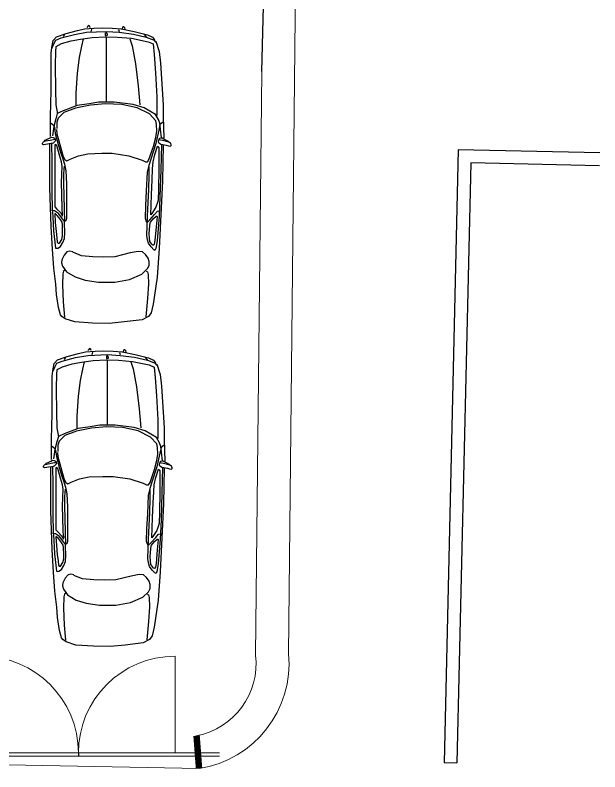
# Model space of a CAD drawing. Header units: millimetres. Extents: x -627 to 20370, y 1538 to 15679.
# Drawn here: x 11841 to 12748, y 9370 to 10544 of the extents above; entities that cross this region are included whole.
import ezdxf

# ---------------------------------------------------------------- set-up
doc = ezdxf.new("R2010")
doc.units = ezdxf.units.MM
doc.layers.add('2601', color=142, linetype='Continuous')
doc.layers.add('blue', color=160, linetype='Continuous', lineweight=5)
doc.layers.add('new', color=3, linetype='Continuous', lineweight=30)

# ---------------------------------------------------------------- blocks, each defined once
blk = doc.blocks.new('CHDE03PL')
at = {"color": 0, "linetype": 'ByBlock'}
for points in [[(-1.759, 0.978), (-1.743, 0.967), (-1.728, 0.935), (-1.709, 0.896), (-1.696, 0.867), (-1.699, 0.84), (-1.708, 0.822), (-1.725, 0.811), (-1.744, 0.807), (-1.758, 0.809), (-1.773, 0.824), (-1.786, 0.84), (-1.793, 0.859), (-1.795, 0.878), (-1.803, 0.931), (-1.812, 0.993), (-1.809, 1.003), (-1.803, 1.007), (-1.791, 1.006), (-1.779, 1.004), (-1.766, 0.993), (-1.762, 0.983), (-1.754, 0.958), (-1.739, 0.886), (-1.729, 0.835), (-1.728, 0.812)], [(-1.811, -0.863), (-2.371, -0.853), (-3.423, -0.802), (-3.866, -0.771), (-4.284, -0.71), (-4.418, -0.679), (-4.476, -0.639), (-4.526, -0.537), (-4.56, -0.261), (-4.585, -0.027), (-4.577, 0.229), (-4.56, 0.504), (-4.51, 0.657), (-4.476, 0.708), (-4.451, 0.729), (-4.334, 0.759), (-4.134, 0.79), (-3.975, 0.8), (-3.724, 0.831), (-3.432, 0.851), (-3.081, 0.871), (-2.479, 0.892), (-1.936, 0.892), (-1.802, 0.892)], [(-1.801, 0.869), (-2.061, 0.864), (-2.336, 0.86), (-2.575, 0.86), (-2.786, 0.856), (-2.932, 0.847), (-3.147, 0.834), (-3.322, 0.816), (-3.414, 0.803), (-3.418, 0.795), (-3.414, 0.769), (-3.39, 0.729), (-3.325, 0.69), (-3.265, 0.664), (-3.172, 0.66), (-3.029, 0.664), (-2.99, 0.66), (-2.825, 0.668), (-2.583, 0.673), (-2.429, 0.677), (-2.268, 0.677), (-2.193, 0.673), (-2.143, 0.668)], [(-1.476, 0.873), (-1.501, 0.843), (-1.54, 0.821), (-1.636, 0.808), (-1.786, 0.769), (-1.943, 0.721), (-2.047, 0.686), (-2.111, 0.664), (-2.215, 0.646), (-2.418, 0.633), (-2.768, 0.633), (-2.943, 0.633), (-2.979, 0.638), (-2.993, 0.651), (-3, 0.673), (-2.965, 0.69), (-2.879, 0.76), (-2.836, 0.821), (-2.829, 0.851), (-2.832, 0.869)], [(-1.706, -0.837), (-1.568, -0.822), (-1.48, -0.814), (-1.423, -0.791), (-1.341, -0.745), (-1.241, -0.568), (-1.19, -0.399), (-1.152, -0.107), (-1.152, 0.132), (-1.177, 0.285), (-1.203, 0.47), (-1.285, 0.685), (-1.329, 0.777), (-1.41, 0.8), (-1.53, 0.831), (-1.675, 0.854)], [(-1.685, 0.882), (-1.368, 0.882), (-0.975, 0.871), (-0.499, 0.871), (-0.39, 0.871), (-0.307, 0.861), (-0.198, 0.841), (-0.14, 0.79), (-0.085, 0.638), (-0.041, 0.463), (-0.014, 0.356), (-0.003, 0.208), (0.003, 0.074), (-0.003, -0.074), (-0.014, -0.215), (-0.058, -0.416), (-0.107, -0.624), (-0.146, -0.698), (-0.184, -0.731)], [(-0.31, 0.859), (-0.25, 0.832), (-0.19, 0.799), (-0.157, 0.718), (-0.101, 0.51), (-0.069, 0.322), (-0.058, 0.013), (-0.069, -0.181), (-0.096, -0.403), (-0.146, -0.604), (-0.19, -0.725), (-0.223, -0.745)], [(-3.474, 0.535), (-3.464, 0.581), (-3.474, 0.627), (-3.523, 0.673), (-3.598, 0.706), (-3.641, 0.712), (-3.695, 0.699), (-3.781, 0.633), (-3.862, 0.502), (-3.911, 0.344), (-3.943, 0.14), (-3.943, -0.117), (-3.9, -0.341), (-3.819, -0.532), (-3.733, -0.624), (-3.684, -0.65), (-3.62, -0.65), (-3.571, -0.63), (-3.512, -0.591), (-3.474, -0.545), (-3.469, -0.479), (-3.49, -0.354), (-3.55, -0.117), (-3.555, 0.054), (-3.55, 0.225), (-3.534, 0.403), (-3.48, 0.535)], [(-2.882, 0.816), (-3.015, 0.808), (-3.157, 0.795), (-3.257, 0.782), (-3.322, 0.777), (-3.336, 0.764), (-3.336, 0.742), (-3.282, 0.707), (-3.225, 0.694), (-3.154, 0.694), (-3.047, 0.699), (-3.011, 0.703), (-2.972, 0.729), (-2.911, 0.777), (-2.875, 0.816)], [(-2.775, 0.816), (-2.811, 0.782), (-2.865, 0.729), (-2.918, 0.699), (-2.89, 0.694), (-2.804, 0.703), (-2.572, 0.707), (-2.415, 0.712), (-2.265, 0.707), (-2.147, 0.703), (-2.079, 0.712), (-1.972, 0.742), (-1.822, 0.786), (-1.808, 0.812), (-1.822, 0.816), (-1.883, 0.816), (-2.083, 0.816), (-2.44, 0.816), (-2.679, 0.816), (-2.775, 0.816)], [(-1.574, 0.792), (-1.643, 0.785), (-1.75, 0.754), (-1.864, 0.723), (-1.996, 0.685), (-2.04, 0.662), (-2.059, 0.631), (-2.034, 0.577), (-1.983, 0.447), (-1.952, 0.301), (-1.945, 0.085), (-1.945, -0.076), (-1.983, -0.33), (-2.053, -0.537), (-2.078, -0.591), (-2.078, -0.622), (-2.04, -0.645), (-1.838, -0.714), (-1.7, -0.752), (-1.599, -0.768), (-1.499, -0.76), (-1.442, -0.752), (-1.335, -0.652), (-1.241, -0.46), (-1.19, -0.222), (-1.177, 0.032), (-1.196, 0.262), (-1.247, 0.493), (-1.31, 0.677), (-1.398, 0.762), (-1.461, 0.785), (-1.53, 0.785), (-1.562, 0.785)], [(-0.245, 0.711), (-0.201, 0.564), (-0.173, 0.416), (-0.151, 0.235), (-0.14, 0.034), (-0.146, -0.154), (-0.162, -0.376), (-0.217, -0.63), (-0.25, -0.711), (-0.415, -0.725), (-0.695, -0.745), (-1.069, -0.765), (-1.294, -0.765), (-1.36, -0.765)], [(-0.25, 0.718), (-0.294, 0.799), (-0.36, 0.805), (-0.58, 0.812), (-0.959, 0.805), (-1.195, 0.799), (-1.332, 0.772)], [(-3.755, 0.66), (-3.771, 0.679), (-3.814, 0.693), (-3.986, 0.699), (-4.25, 0.686), (-4.487, 0.666)], [(-0.101, 0.664), (-0.14, 0.685)], [(-0.169, 0.378), (-0.282, 0.404), (-0.459, 0.436), (-0.7, 0.469), (-1.01, 0.489), (-1.214, 0.489)], [(-0.019, 0.249), (-0.063, 0.255)], [(0.008, 0.266), (0.024, 0.272), (0.035, 0.292), (0.024, 0.306), (0.008, 0.319)], [(-0.148, 0.018), (-1.144, 0.018)], [(-0.079, 0.032), (-0.107, 0.032), (-0.118, 0.032), (-0.118, 0.012), (-0.112, -0.001), (-0.096, -0.001), (-0.079, 0.012), (-0.079, 0.025)], [(-0.025, -0.174), (-0.058, -0.181)], [(-0.019, -0.275), (0.003, -0.268), (0.014, -0.255), (0.014, -0.241), (0.003, -0.235), (-0.014, -0.228)], [(-0.168, -0.349), (-0.277, -0.382), (-0.558, -0.436), (-0.898, -0.476), (-1.195, -0.503)], [(-1.463, -0.867), (-1.497, -0.816), (-1.587, -0.798), (-1.795, -0.752), (-2.037, -0.673), (-2.135, -0.641), (-2.237, -0.618), (-2.528, -0.604), (-2.758, -0.59), (-2.951, -0.586), (-3, -0.604), (-3.008, -0.627), (-2.977, -0.66), (-2.894, -0.733), (-2.841, -0.779), (-2.838, -0.803), (-2.834, -0.821)], [(-0.101, -0.57), (-0.14, -0.604)], [(-3.771, -0.604), (-3.781, -0.624), (-3.825, -0.63), (-3.97, -0.637), (-4.196, -0.624), (-4.482, -0.597)], [(-1.81, -0.839), (-2.2, -0.83), (-2.619, -0.816), (-2.921, -0.803), (-3.302, -0.77), (-3.419, -0.752), (-3.45, -0.738), (-3.442, -0.719), (-3.397, -0.678), (-3.34, -0.637), (-3.287, -0.623), (-3.219, -0.613), (-2.913, -0.623), (-2.505, -0.641), (-2.283, -0.65), (-2.196, -0.646), (-2.15, -0.646)], [(-1.774, -0.957), (-1.761, -0.947), (-1.724, -0.878), (-1.711, -0.849), (-1.712, -0.83), (-1.717, -0.808), (-1.727, -0.798), (-1.747, -0.791), (-1.766, -0.788), (-1.779, -0.794), (-1.789, -0.808), (-1.801, -0.83), (-1.808, -0.86), (-1.811, -0.886), (-1.817, -0.914), (-1.831, -0.949), (-1.836, -0.973), (-1.831, -0.983), (-1.824, -0.988), (-1.813, -0.988), (-1.795, -0.986), (-1.788, -0.98), (-1.773, -0.952), (-1.753, -0.88), (-1.734, -0.796)], [(-0.207, -0.751), (-0.365, -0.802), (-0.549, -0.823), (-1.192, -0.863), (-1.376, -0.863), (-1.71, -0.874)]]:
    blk.add_lwpolyline(points, dxfattribs=at)
for points in [[(-3.011, -0.668), (-2.955, -0.716), (-2.919, -0.754), (-2.915, -0.766), (-2.929, -0.77), (-3.086, -0.758), (-3.296, -0.738), (-3.351, -0.728), (-3.368, -0.718), (-3.371, -0.706), (-3.353, -0.69), (-3.312, -0.658), (-3.255, -0.652), (-3.195, -0.65), (-3.065, -0.656), (-3.027, -0.662)], [(-2.9, -0.674), (-2.59, -0.684), (-2.358, -0.694), (-2.185, -0.702), (-2.079, -0.709), (-1.961, -0.737), (-1.835, -0.779), (-1.843, -0.789), (-1.861, -0.796), (-2.188, -0.8), (-2.504, -0.793), (-2.671, -0.789), (-2.708, -0.779), (-2.782, -0.751), (-2.88, -0.691)]]:
    blk.add_lwpolyline(points, close=True, dxfattribs=at)

msp = doc.modelspace()

# ---------------------------------------------------------------- linework, layer by layer
at = {"layer": '2601', "flags": 128}
for points in [[(12223.9, 10456.5), (12228.9, 10659.8)], [(12528.2, 10335), (12506.3, 9385.1)], [(12748.1, 10330), (12528.2, 10335)], [(12547.7, 10314.6), (12526.3, 9384.6)], [(12747.6, 10310), (12547.7, 10314.6)], [(12506.3, 9385.1), (12526.3, 9384.6)]]:
    msp.add_lwpolyline(points, dxfattribs=at)
at = {"layer": 'blue', "flags": 128}
for points in [[(10707.6, 9403.8), (11371.5, 9390), (12126.3, 9375.5, 0.396246), (12265.2, 9553.7), (12276.5, 10639.7)], [(12122.4, 9426.5), (12122.4, 9426.5, 0.392084), (12214.1, 9551.4), (12223.9, 10456.5)]]:
    msp.add_lwpolyline(points, format="xyb", dxfattribs=at)
at = {"layer": 'blue'}
for points in [[(12089.1, 9399.8), (12089.1, 9549.8)], [(11314.3, 9399.8), (12158.2, 9399.8)], [(11314.3, 9394.8), (12158.2, 9394.8)]]:
    msp.add_lwpolyline(points, dxfattribs=at)
at = {"layer": 'blue', "const_width": 10, "flags": 128}
msp.add_lwpolyline([(12126.3, 9375.5), (12122.4, 9426.5)], dxfattribs=at)
at = {"layer": 'blue'}
for centre, start, end in [((11789.1, 9399.8), 0, 90), ((12089.1, 9399.8), 90, 180)]:
    msp.add_arc(centre, 150, start, end, dxfattribs=at)
at = {"layer": 'new'}
msp.add_lwpolyline([(11939.1, 9399.8), (11939.1, 9394.8)], dxfattribs=at)

# ---------------------------------------------------------------- block references
at = {"xscale": 100, "yscale": 100, "zscale": 100, "rotation": 89.99999999999999}
for p in [(11984.1, 10523.9), (11985.7, 10023.1)]:
    msp.add_blockref('CHDE03PL', p, dxfattribs=at)

doc.saveas('drawing.dxf')
